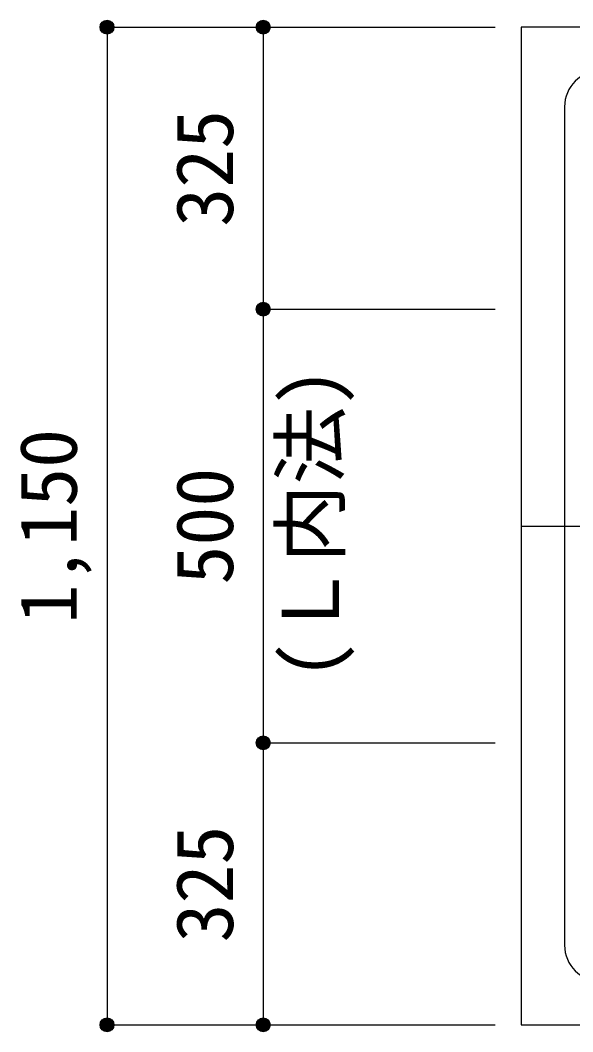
# Model space of a CAD drawing. Units: millimetres at full size, sheet at 1:30. Extents: x -5973 to 5954, y -4195 to 4201.
# Drawn here: x -600 to 37, y 1940 to 3106 of the extents above; entities that cross this region are included whole.
import ezdxf
from ezdxf.enums import TextEntityAlignment as Align

# ---------------------------------------------------------------- set-up
doc = ezdxf.new("R2010")
doc.units = ezdxf.units.MM
doc.header["$LTSCALE"] = 30
doc.header["$PDMODE"] = 32
doc.header["$PDSIZE"] = 15
doc.linetypes.add('CHAIN1', pattern=[8, 5, -1, 1, -1])
for name, color, linetype in [('0-1_躯体線', 2, 'Continuous'), ('0-4_フープ筋', 7, 'Continuous'), ('0-7_文字', 4, 'Continuous'), ('0-D_寸法', 4, 'Continuous')]:
    doc.layers.add(name, color=color, linetype=linetype)
doc.styles.add('ＭＳ ゴシック', font='')
doc.styles.get('ＭＳ ゴシック').set_extended_font_data('MS Gothic')

msp = doc.modelspace()

# ---------------------------------------------------------------- linework, layer by layer
at = {"layer": '0-1_躯体線'}
for p, q in [((1527.44, 3098.3), (-22.56, 3098.3)), ((-22.56, 3098.3), (-22.56, 1948.3)), ((-22.56, 1948.3), (336.94, 1948.3)), ((-22.56, 1948.3), (336.94, 1948.3))]:
    msp.add_line(p, q, dxfattribs=at)
at = {"layer": '0-4_フープ筋'}
msp.add_line((27.44, 3006.3), (27.44, 2040.3), dxfattribs=at)
for centre, start, end in [((69.44, 3006.3), 90, 180), ((69.44, 2040.3), 180, 270)]:
    msp.add_arc(centre, 42, start, end, dxfattribs=at)
at = {"layer": '0-D_寸法'}
for p, q in [((-499.6, 3098.3), (-319.6, 3098.3)), ((-499.6, 3098.3), (-319.6, 3098.3)), ((-499.6, 3098.3), (-499.6, 1948.3)), ((-499.6, 3098.3), (-499.6, 1948.3)), ((-319.6, 3098.3), (-319.6, 2773.3)), ((-319.6, 3098.3), (-52.56, 3098.3)), ((-319.6, 2773.3), (-52.56, 2773.3)), ((-319.6, 2773.3), (-319.6, 2273.3)), ((-319.6, 2273.3), (-52.56, 2273.3)), ((-499.6, 1948.3), (-319.6, 1948.3)), ((-319.6, 1948.3), (-52.56, 1948.3)), ((-319.6, 1948.3), (-52.56, 1948.3))]:
    msp.add_line(p, q, dxfattribs=at)
at = {"layer": '0-D_寸法', "linetype": 'CHAIN1'}
msp.add_line((-22.56, 2523.3), (1127.44, 2523.3), dxfattribs=at)
at = {"layer": '0-D_寸法'}
msp.add_lwpolyline([(-319.6, 2273.3), (-319.6, 1948.3), (-52.56, 1948.3)], dxfattribs=at)
for centre, radius in [((-499.6, 3098.3), 8), ((-499.6, 3098.3), 7.2), ((-499.6, 3098.3), 6.4), ((-499.6, 3098.3), 5.6), ((-499.6, 3098.3), 4.8), ((-499.6, 3098.3), 4), ((-319.6, 3098.3), 8), ((-319.6, 3098.3), 7.2), ((-319.6, 3098.3), 6.4), ((-319.6, 3098.3), 5.6), ((-319.6, 3098.3), 4.8), ((-319.6, 3098.3), 4), ((-499.6, 3098.3), 3.2), ((-499.6, 3098.3), 2.4), ((-499.6, 3098.3), 1.6), ((-499.6, 3098.3), 0.8), ((-319.6, 3098.3), 3.2), ((-319.6, 3098.3), 2.4), ((-319.6, 3098.3), 1.6), ((-319.6, 3098.3), 0.8), ((-319.6, 2773.3), 8), ((-319.6, 2773.3), 7.2), ((-319.6, 2773.3), 6.4), ((-319.6, 2773.3), 5.6), ((-319.6, 2773.3), 4.8), ((-319.6, 2773.3), 4), ((-319.6, 2773.3), 3.2), ((-319.6, 2773.3), 2.4), ((-319.6, 2773.3), 1.6), ((-319.6, 2773.3), 0.8), ((-319.6, 2273.3), 8), ((-319.6, 2273.3), 7.2), ((-319.6, 2273.3), 6.4), ((-319.6, 2273.3), 5.6), ((-319.6, 2273.3), 4.8), ((-319.6, 2273.3), 4), ((-319.6, 2273.3), 3.2), ((-319.6, 2273.3), 2.4), ((-319.6, 2273.3), 1.6), ((-319.6, 2273.3), 0.8), ((-499.6, 1948.3), 8), ((-499.6, 1948.3), 7.2), ((-499.6, 1948.3), 6.4), ((-499.6, 1948.3), 5.6), ((-499.6, 1948.3), 4.8), ((-499.6, 1948.3), 4), ((-499.6, 1948.3), 3.2), ((-499.6, 1948.3), 2.4), ((-499.6, 1948.3), 1.6), ((-499.6, 1948.3), 0.8), ((-319.6, 1948.3), 8), ((-319.6, 1948.3), 8), ((-319.6, 1948.3), 7.2), ((-319.6, 1948.3), 7.2), ((-319.6, 1948.3), 6.4), ((-319.6, 1948.3), 6.4), ((-319.6, 1948.3), 5.6), ((-319.6, 1948.3), 5.6), ((-319.6, 1948.3), 4.8), ((-319.6, 1948.3), 4.8), ((-319.6, 1948.3), 4), ((-319.6, 1948.3), 4), ((-319.6, 1948.3), 3.2), ((-319.6, 1948.3), 3.2), ((-319.6, 1948.3), 2.4), ((-319.6, 1948.3), 2.4), ((-319.6, 1948.3), 1.6), ((-319.6, 1948.3), 1.6), ((-319.6, 1948.3), 0.8), ((-319.6, 1948.3), 0.8)]:
    msp.add_circle(centre, radius, dxfattribs=at)
at = {"layer": '0-D_寸法', "color": 7}
for p in [(-499.6, 3098.3), (-319.6, 3098.3), (-319.6, 3098.3), (-319.6, 2773.3), (-319.6, 2773.3), (-319.6, 2273.3), (-319.6, 2273.3), (-499.6, 1948.3), (-319.6, 1948.3), (-319.6, 1948.3)]:
    msp.add_point(p, dxfattribs=at)

# ---------------------------------------------------------------- texts
at = {"layer": '0-7_文字', "style": 'ＭＳ ゴシック'}
msp.add_text('(Ｌ内法)', height=65.98, rotation=90, dxfattribs=at).set_placement((-212.58, 2346.17), align=Align.BOTTOM_LEFT)
at = {"layer": '0-D_寸法', "style": 'ＭＳ ゴシック'}
for s, p in [('325', (-334.6, 2868.3)), ('1,150', (-514.6, 2410.8)), ('500', (-334.6, 2455.8)), ('325', (-334.6, 2043.3))]:
    msp.add_text(s, height=65.98, rotation=90, dxfattribs=at).set_placement(p, align=Align.BOTTOM_LEFT)

doc.saveas('drawing.dxf')
